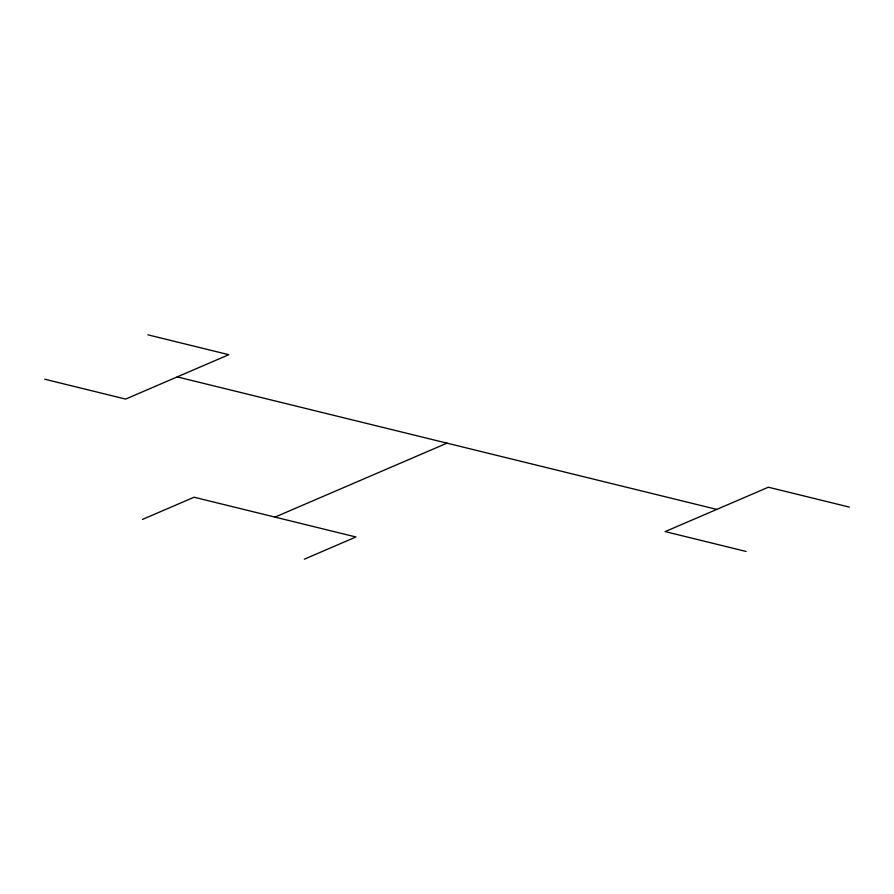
<?xml version="1.0" encoding="UTF-8"?>
<svg xmlns="http://www.w3.org/2000/svg" width="894" height="894" viewBox="0 0 894 894"><rect width="100%" height="100%" fill="white"/><g stroke="black" fill="none" stroke-linecap="round" stroke-linejoin="round"><path stroke-width="1.34" d="M142.481 519.414L194.076 497.232L355.935 536.981L304.34 559.175M275.006 517.101L447 443.145M147.901 334.825L228.83 354.706L125.629 399.082L44.7 379.201M849.3 507.088L768.371 487.219L665.17 531.595L746.099 551.464M177.224 376.899L716.776 509.401"/></g></svg>
